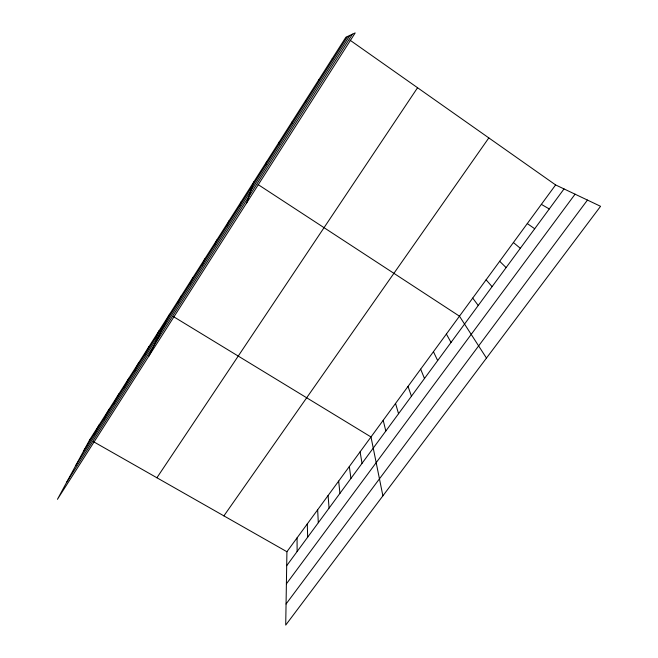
<?xml version="1.0" encoding="UTF-8"?>
<svg xmlns="http://www.w3.org/2000/svg" width="658" height="658" viewBox="0 0 658 658"><rect width="100%" height="100%" fill="white"/><g stroke="black" fill="none" stroke-linecap="round" stroke-linejoin="round"><path stroke-width="0.99" d="M555.607 184.923L286.921 551.733L285.712 625.1L600.565 206.308L555.607 184.923L349.99 40.163M292.201 123.433L292.292 121.426M278.803 144.472L279.321 141.807M265.585 165.24L266.515 161.926M246.709 202.853L253.873 181.797M239.644 205.97L241.379 201.422M226.92 225.949L229.042 220.808M214.36 245.673L216.86 239.956M201.957 265.149L204.827 258.865M189.71 284.388L192.934 277.553M177.619 303.379L181.189 296.01M148.798 356.217L169.575 314.244M155.025 338.854L159.236 330.505M144.497 355.386L148.996 346.585M134.084 371.737L138.871 362.492M123.786 387.916L128.853 378.243M113.595 403.913L118.933 393.821M103.52 419.738L109.129 409.235M93.551 435.399L99.416 424.492M83.689 450.886L347.597 36.445M75.686 465.642L349.883 35.376M66.795 482.059L352.458 34.175M156.908 477.766L417.559 87.736M223.893 515.88L488.828 137.909M286.691 565.691L564.021 188.928M286.386 583.86L575.076 194.184M286.057 604.003L587.454 200.073M332.208 58.71L333.466 58.628M93.378 441.617L286.921 551.733M541.361 204.367L549.274 208.964M173.054 316.366L370.989 436.961L382.89 495.844M258.101 184.569L459.465 316.177L486.468 358.075M527.297 223.572L534.707 228.754M318.735 79.881L319.533 80.523M513.405 242.539L520.322 248.296M499.669 261.284L506.117 267.592M486.106 279.798L492.085 286.649M472.707 298.099L478.234 305.468M446.379 334.042L451.026 342.431M433.441 351.701L437.669 360.576M420.659 369.146L424.476 378.498M408.026 386.394L411.439 396.215M395.54 403.444L398.551 413.718M305.427 100.789L305.773 102.122M383.195 420.298L385.818 431.015M360.099 451.824L362.023 463.347M349.332 466.53L350.92 478.424M338.664 481.088L339.939 493.344M328.103 495.507L329.066 508.116M317.658 509.769L318.308 522.732M307.302 523.9L307.664 537.199M297.062 537.882L297.12 551.519M89.809 439.585L57.435 499.323L355.205 32.9L345.861 37.251L89.809 439.585"/></g></svg>
